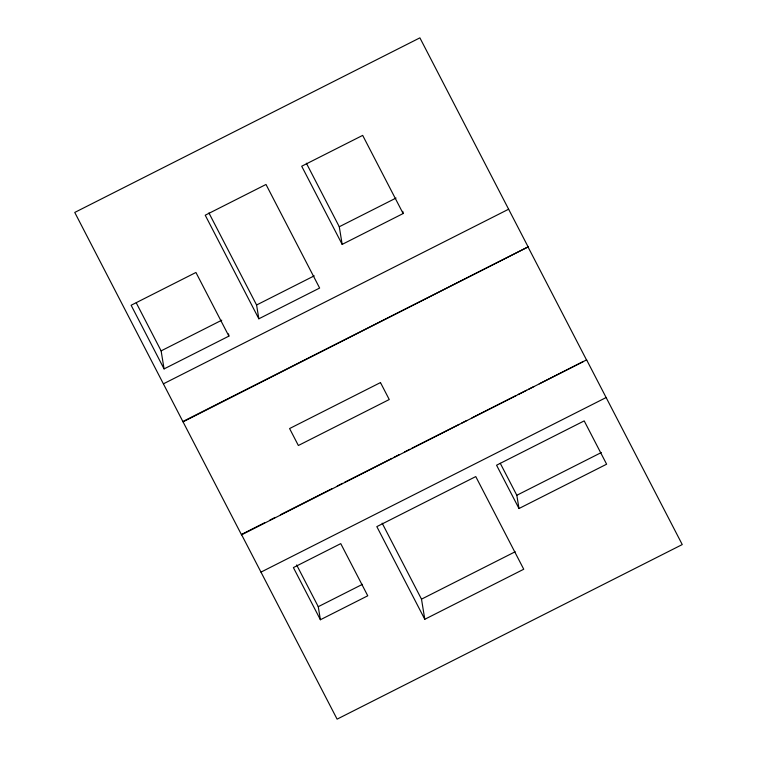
<?xml version="1.0" encoding="UTF-8"?>
<svg xmlns="http://www.w3.org/2000/svg" width="757" height="757" viewBox="0 0 757 757"><rect width="100%" height="100%" fill="white"/><g stroke="black" fill="none" stroke-linecap="round" stroke-linejoin="round"><path stroke-width="1.14" d="M402.781 211.335L403.14 213.54L342.164 244.388L339.278 226.759L396.053 198.05M228.519 333.875L228.888 336.127L164.07 368.905L161.118 350.87L221.754 320.202M258.847 318.792L205.223 215.215L266 184.471L319.634 288.048L258.847 318.792L256.585 305.005L314.231 275.851M163.474 383.799L508.628 209.216M182.976 421.46L528.121 246.886L419.898 37.85L74.754 212.433L183.043 421.848L241.54 534.839L586.628 359.878L682.246 544.567L337.102 719.15L241.474 534.451L264.628 522.746M183.043 421.848L528.121 246.886M269.889 520.087L275.151 517.419M280.412 514.76L331.973 488.681M337.234 486.022L342.495 483.354M344.605 482.294L391.956 458.345M394.056 457.275L399.317 454.616M404.579 451.957L409.84 449.298M411.95 448.229L459.3 424.28M461.401 423.21L466.662 420.551M471.923 417.892L516.123 395.533M518.223 394.473L526.645 390.215M528.746 389.145L534.007 386.486M539.268 383.827L583.467 361.468M260.976 572.122L606.13 397.539M518.99 508.524L496.564 465.214L584.196 420.892L606.622 464.202L518.99 508.524L516.823 495.277L601.323 452.535M320.4 619.746L293.394 567.589L340.754 543.63L367.76 595.797L320.4 619.746L318.262 606.688L362.461 584.328M424.791 619.283L376.825 526.626L475.765 476.579L523.74 569.236L424.791 619.283L421.498 599.156L515.176 551.768M528.187 247.265L586.684 360.256M403.14 213.54L362.679 135.389L301.702 166.228L342.164 244.388M500.273 463.303L516.823 495.277M306.367 163.2L339.278 226.759M382.153 523.163L421.498 599.156M208.923 212.944L256.585 305.005M228.888 336.127L195.931 272.473L131.122 305.26L164.07 368.905M296.649 564.959L318.262 606.688M136.269 302.876L161.118 350.87M380.478 382.578L289.59 428.547L298.362 445.495L389.249 399.526L380.478 382.578"/></g></svg>
